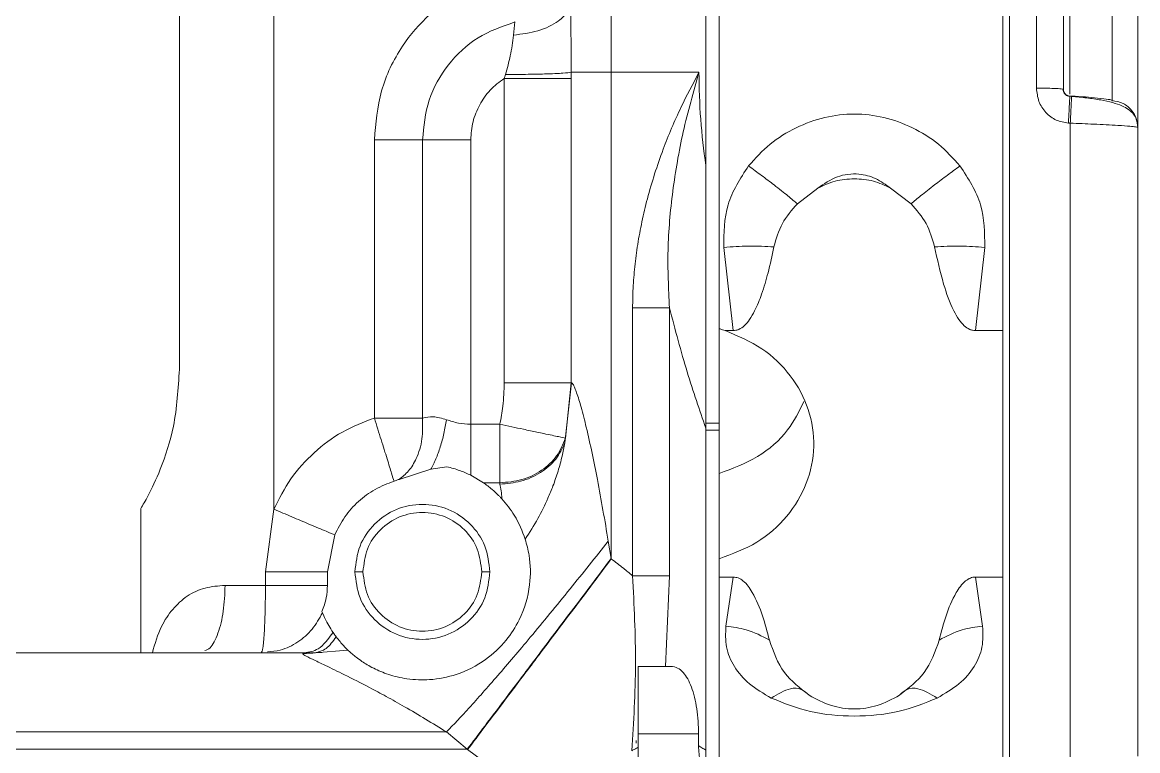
# Model space of a CAD drawing. Header units: millimetres. Extents: x 169 to 14583, y -399 to 10804.
# Drawn here: x 7134.6 to 7217.3, y 2635.7 to 2689.7 of the extents above; entities that cross this region are included whole.
import ezdxf

# ---------------------------------------------------------------- set-up
doc = ezdxf.new("R2010")
doc.units = ezdxf.units.MM
doc.header["$LTSCALE"] = 35

msp = doc.modelspace()

# ---------------------------------------------------------------- linework, layer by layer
at = {"color": 7, "linetype": 'Continuous', "lineweight": 18}
for p, q in [((7146.279, 2663.964), (7146.279, 2733.964)), ((7153.279, 2653.6), (7153.279, 2733.964)), ((7171.132, 2689.692), (7171.021, 2688.712)), ((7178.274, 2649.964), (7178.279, 2685.964)), ((7184.771, 2685.964), (7178.279, 2685.964)), ((7170.341, 2685.516), (7170.341, 2662.964)), ((7175.302, 2662.964), (7175.302, 2685.516)), ((7212.249, 2684.14), (7212.251, 2684.18)), ((7212.251, 2684.18), (7212.252, 2684.207)), ((7212.383, 2684.201), (7212.382, 2684.179)), ((7212.279, 2682.194), (7212.148, 2682.201)), ((7160.72, 2680.964), (7160.72, 2660.358)), ((7164.291, 2680.964), (7164.291, 2660.358)), ((7167.861, 2680.964), (7167.861, 2659.892)), ((7193.585, 2677.381), (7192.065, 2676.223)), ((7200.492, 2676.223), (7198.972, 2677.381)), ((7187.303, 2666.831), (7186.609, 2672.996)), ((7205.948, 2672.996), (7205.255, 2666.831)), ((7179.856, 2668.529), (7179.856, 2648.677)), ((7182.58, 2648.677), (7182.58, 2668.529)), ((7186.279, 2656.25), (7186.279, 2666.975)), ((7187.303, 2666.831), (7186.715, 2666.831)), ((7207.279, 2666.831), (7205.255, 2666.831)), ((7207.279, 2666.831), (7207.279, 2663.94)), ((7174.828, 2658.511), (7175.323, 2662.964)), ((7174.88, 2658.868), (7175.302, 2662.964)), ((7175.323, 2662.964), (7175.302, 2662.964)), ((7170.021, 2659.892), (7167.861, 2659.892)), ((7185.279, 2659.973), (7186.279, 2659.973)), ((7185.279, 2635.747), (7185.279, 2659.619)), ((7186.279, 2659.464), (7185.279, 2659.464)), ((7162.548, 2655.813), (7164.913, 2656.565)), ((7164.913, 2656.565), (7166.095, 2656.755)), ((7167.861, 2656.117), (7168.803, 2655.562)), ((7186.279, 2649.935), (7186.279, 2656.25)), ((7170.021, 2655.562), (7168.803, 2655.562)), ((7170.021, 2655.562), (7170.025, 2655.461)), ((7143.412, 2653.645), (7143.412, 2642.958)), ((7153.279, 2653.6), (7152.651, 2648.964)), ((7157.793, 2651.697), (7157.243, 2648.964)), ((7178.055, 2651.248), (7178.274, 2649.964)), ((7207.279, 2651.468), (7207.279, 2648.577)), ((7178.274, 2649.964), (7178.279, 2649.926)), ((7186.279, 2649.935), (7186.279, 2648.577)), ((7152.651, 2648.964), (7152.651, 2647.964)), ((7157.243, 2648.964), (7157.243, 2647.964)), ((7159.879, 2648.964), (7159.279, 2648.964)), ((7169.279, 2648.964), (7168.678, 2648.964)), ((7182.301, 2641.964), (7182.58, 2648.677)), ((7152.651, 2647.964), (7149.665, 2647.964)), ((7186.279, 2648.577), (7187.303, 2648.577)), ((7186.77, 2644.938), (7187.303, 2648.577)), ((7205.255, 2648.577), (7207.279, 2648.577)), ((7205.255, 2648.577), (7205.787, 2644.938)), ((7156.84, 2646.018), (7156.874, 2645.935)), ((7156.305, 2642.976), (7158.758, 2643.174)), ((7180.279, 2641.964), (7180.279, 2635.969)), ((7182.697, 2641.964), (7182.301, 2641.964)), ((7166.071, 2637.106), (7167.601, 2635.821)), ((7180.119, 2636.464), (7180.119, 2636.28)), ((7180.279, 2636.964), (7184.739, 2636.964)), ((7184.739, 2636.077), (7184.739, 2636.964)), ((7167.633, 2635.802), (7171.293, 2633.114))]:
    msp.add_line(p, q, dxfattribs=at)
at = {"color": 7, "linetype": 'Continuous', "lineweight": 18, "flags": 128}
msp.add_lwpolyline([(7212.252, 2684.207), (7212.326, 2684.204), (7212.383, 2684.201)], dxfattribs=at)
at = {"color": 7, "linetype": 'Continuous', "lineweight": 18}
for points, knots in [([(7186.279, 2725.555), (7186.279, 2723.936), (7186.279, 2720.698), (7186.279, 2715.006), (7186.279, 2708.822), (7186.279, 2702.182), (7186.279, 2695.258), (7186.279, 2688.165), (7186.279, 2681.028), (7186.279, 2673.898), (7186.279, 2669.283), (7186.279, 2666.976)], [0, 0, 0, 0, 0.111999, 0.223998, 0.335996, 0.447995, 0.559994, 0.669995, 0.779997, 0.889998, 1, 1, 1, 1]), ([(7207.279, 2725.555), (7207.279, 2723.739), (7207.279, 2720.098), (7207.279, 2713.591), (7207.279, 2706.514), (7207.279, 2698.921), (7207.279, 2690.987), (7207.279, 2682.866), (7207.279, 2674.715), (7207.279, 2669.454), (7207.279, 2666.831)], [0, 0, 0, 0, 0.124679, 0.250021, 0.375333, 0.500001, 0.624655, 0.749999, 0.875335, 1, 1, 1, 1]), ([(7207.779, 2725.555), (7207.779, 2723.901), (7207.779, 2720.594), (7207.779, 2714.767), (7207.779, 2708.43), (7207.779, 2701.627), (7207.779, 2694.493), (7207.779, 2687.15), (7207.779, 2679.727), (7207.779, 2672.352), (7207.779, 2665.156), (7207.779, 2658.263), (7207.779, 2651.795), (7207.779, 2645.863), (7207.779, 2640.573), (7207.779, 2636.016), (7207.779, 2632.275), (7207.779, 2629.398), (7207.779, 2627.502), (7207.779, 2626.564), (7207.779, 2626.637), (7207.779, 2626.661)], [0, 0, 0, 0, 0.05406, 0.10812, 0.162179, 0.216239, 0.270299, 0.324359, 0.378418, 0.432478, 0.486538, 0.540598, 0.594658, 0.648717, 0.702777, 0.756837, 0.810897, 0.864956, 0.919016, 0.973076, 1, 1, 1, 1]), ([(7185.279, 2679.066), (7185.279, 2680.919), (7185.279, 2684.626), (7185.279, 2690.297), (7185.279, 2695.41), (7185.279, 2699.855), (7185.279, 2703.661), (7185.279, 2705.86), (7185.279, 2706.959)], [0, 0, 0, 0, 0.1866204, 0.3732407, 0.5598611, 0.706574, 0.853287, 1, 1, 1, 1]), ([(7217.279, 2695.967), (7217.279, 2695.84), (7217.279, 2695.542), (7217.279, 2693.861), (7217.279, 2691.411), (7217.279, 2688.557), (7217.279, 2685.767), (7217.279, 2683.49), (7217.279, 2682.013), (7217.279, 2681.9), (7217.279, 2681.847)], [0, 0, 0, 0, 0.098553, 0.229961, 0.361377, 0.492796, 0.624209, 0.755632, 0.887006, 1, 1, 1, 1]), ([(7209.779, 2684.792), (7209.779, 2686.548), (7209.779, 2689.685), (7209.779, 2692.77), (7209.779, 2694.128)], [0, 0, 0, 0, 0.559965, 1, 1, 1, 1]), ([(7215.383, 2694.148), (7215.383, 2694.032), (7215.383, 2693.801), (7215.383, 2692.507), (7215.383, 2690.73), (7215.383, 2688.671), (7215.383, 2686.656), (7215.383, 2685.012), (7215.383, 2683.946), (7215.383, 2683.864), (7215.383, 2683.826)], [0, 0, 0, 0, 0.127236, 0.254472, 0.381708, 0.508944, 0.63618, 0.763416, 0.890652, 1, 1, 1, 1]), ([(7211.779, 2684.711), (7211.779, 2686.405), (7211.779, 2689.429), (7211.779, 2692.405), (7211.779, 2693.714)], [0, 0, 0, 0, 0.559965, 1, 1, 1, 1]), ([(7212.252, 2693.984), (7212.252, 2693.872), (7212.252, 2693.648), (7212.252, 2692.395), (7212.252, 2690.675), (7212.252, 2688.677), (7212.252, 2686.744), (7212.252, 2685.146), (7212.252, 2684.597), (7212.252, 2684.339)], [0, 0, 0, 0, 0.145227, 0.290454, 0.435681, 0.580908, 0.726134, 0.871361, 1, 1, 1, 1]), ([(7170.279, 2693.159), (7169.289, 2692.836), (7167.31, 2692.19), (7164.748, 2690.342), (7162.588, 2687.834), (7161.041, 2684.633), (7160.827, 2682.187), (7160.72, 2680.964)], [0, 0, 0, 0, 0.186734, 0.373514, 0.560235, 0.780131, 1, 1, 1, 1]), ([(7171.021, 2688.712), (7171.649, 2688.799), (7172.945, 2688.978), (7174.337, 2689.667), (7175.143, 2690.467), (7175.235, 2691.002), (7175.279, 2691.26)], [0, 0, 0, 0, 0.272058, 0.561968, 0.787942, 1, 1, 1, 1]), ([(7175.302, 2685.964), (7175.298, 2686.893), (7175.291, 2688.441), (7175.285, 2689.927), (7175.282, 2690.52)], [0, 0, 0, 0, 0.600516, 1, 1, 1, 1]), ([(7171.021, 2688.712), (7170.96, 2688.206), (7170.847, 2687.265), (7170.567, 2686.262), (7170.437, 2685.799)], [0, 0, 0, 0, 0.537679, 1, 1, 1, 1]), ([(7175.302, 2685.964), (7175.148, 2685.942), (7174.831, 2685.897), (7173.517, 2685.845), (7171.976, 2685.811), (7170.939, 2685.803), (7170.437, 2685.799)], [0, 0, 0, 0, 0.272692, 0.562854, 0.788585, 1, 1, 1, 1]), ([(7175.302, 2685.516), (7175.302, 2685.599), (7175.302, 2685.748), (7175.302, 2685.898), (7175.302, 2685.964)], [0, 0, 0, 0, 0.558974, 1, 1, 1, 1]), ([(7184.771, 2685.964), (7184.315, 2685.101), (7183.334, 2683.247), (7182.012, 2680.131), (7181.1, 2677.28), (7180.535, 2674.911), (7180.221, 2673.23), (7180.006, 2671.584), (7179.878, 2670.019), (7179.863, 2669.007), (7179.856, 2668.529)], [0, 0, 0, 0, 0.159828, 0.343812, 0.553973, 0.649573, 0.742875, 0.834125, 0.921701, 1, 1, 1, 1]), ([(7182.58, 2668.529), (7182.515, 2669.95), (7182.383, 2672.818), (7182.78, 2677.182), (7183.534, 2681.595), (7184.356, 2684.499), (7184.771, 2685.964)], [0, 0, 0, 0, 0.243039, 0.490902, 0.743362, 1, 1, 1, 1]), ([(7185.279, 2679.066), (7185.132, 2680.2), (7184.838, 2682.467), (7184.793, 2684.799), (7184.771, 2685.964)], [0, 0, 0, 0, 0.500466, 1, 1, 1, 1]), ([(7170.341, 2685.516), (7169.981, 2685.243), (7169.262, 2684.697), (7168.49, 2683.574), (7167.964, 2682.316), (7167.896, 2681.415), (7167.861, 2680.964)], [0, 0, 0, 0, 0.250106, 0.499663, 0.749371, 1, 1, 1, 1]), ([(7170.437, 2685.799), (7170.42, 2685.746), (7170.389, 2685.652), (7170.356, 2685.558), (7170.341, 2685.516)], [0, 0, 0, 0, 0.554672, 1, 1, 1, 1]), ([(7175.302, 2685.516), (7175.164, 2685.516), (7174.887, 2685.516), (7173.714, 2685.516), (7172.15, 2685.516), (7170.944, 2685.516), (7170.341, 2685.516)], [0, 0, 0, 0, 0.25, 0.5, 0.75, 1, 1, 1, 1]), ([(7212.148, 2682.201), (7211.839, 2682.254), (7211.214, 2682.359), (7210.436, 2682.956), (7209.889, 2683.796), (7209.816, 2684.458), (7209.779, 2684.792)], [0, 0, 0, 0, 0.241368, 0.48712, 0.740895, 1, 1, 1, 1]), ([(7211.779, 2684.711), (7211.744, 2684.723), (7211.672, 2684.746), (7211.136, 2684.773), (7210.462, 2684.789), (7210.001, 2684.791), (7209.779, 2684.792)], [0, 0, 0, 0, 0.267678, 0.559158, 0.787558, 1, 1, 1, 1]), ([(7212.251, 2684.186), (7212.185, 2684.197), (7212.052, 2684.219), (7211.885, 2684.344), (7211.766, 2684.518), (7211.75, 2684.657), (7211.743, 2684.727)], [0, 0, 0, 0, 0.24408, 0.492406, 0.745301, 1, 1, 1, 1]), ([(7212.252, 2684.207), (7212.181, 2684.22), (7212.039, 2684.246), (7211.886, 2684.383), (7211.795, 2684.544), (7211.784, 2684.656), (7211.779, 2684.711)], [0, 0, 0, 0, 0.280324, 0.56156, 0.78186, 1, 1, 1, 1]), ([(7212.148, 2682.201), (7212.158, 2682.392), (7212.179, 2682.79), (7212.208, 2683.356), (7212.233, 2683.833), (7212.248, 2684.11), (7212.249, 2684.137), (7212.249, 2684.14)], [0, 0, 0, 0, 0.215165, 0.448186, 0.689286, 0.967111, 1, 1, 1, 1]), ([(7212.38, 2684.142), (7212.377, 2684.078), (7212.37, 2683.946), (7212.347, 2683.501), (7212.315, 2682.896), (7212.291, 2682.421), (7212.279, 2682.194)], [0, 0, 0, 0, 0.224954, 0.466295, 0.744396, 1, 1, 1, 1]), ([(7212.382, 2684.179), (7212.383, 2684.185), (7212.383, 2684.19), (7212.381, 2684.145), (7212.38, 2684.142)], [0, 0, 0, 0, 0.937394, 1, 1, 1, 1]), ([(7217.264, 2682.12), (7217.239, 2682.253), (7217.182, 2682.548), (7216.875, 2683.049), (7216.297, 2683.436), (7215.42, 2683.734), (7214.542, 2683.926), (7213.499, 2684.08), (7212.761, 2684.145), (7212.382, 2684.179)], [0, 0, 0, 0, 0.075318, 0.167255, 0.397416, 0.533111, 0.679736, 0.835746, 1, 1, 1, 1]), ([(7215.383, 2683.876), (7215.327, 2683.903), (7215.213, 2683.958), (7214.411, 2684.055), (7213.422, 2684.14), (7212.73, 2684.18), (7212.383, 2684.201)], [0, 0, 0, 0, 0.279631, 0.559311, 0.779689, 1, 1, 1, 1]), ([(7215.383, 2683.876), (7215.665, 2683.826), (7216.228, 2683.726), (7216.846, 2683.192), (7217.213, 2682.549), (7217.257, 2682.104), (7217.279, 2681.882)], [0, 0, 0, 0, 0.2796438, 0.5592878, 0.7796441, 1, 1, 1, 1]), ([(7188.445, 2679.032), (7188.953, 2679.593), (7189.974, 2680.721), (7191.933, 2681.914), (7194.053, 2682.697), (7196.278, 2682.954), (7198.504, 2682.697), (7200.624, 2681.914), (7202.583, 2680.721), (7203.604, 2679.593), (7204.112, 2679.032)], [0, 0, 0, 0, 0.125692, 0.252555, 0.377685, 0.500001, 0.622291, 0.747452, 0.874303, 1, 1, 1, 1]), ([(7217.279, 2681.882), (7217.274, 2681.886), (7217.263, 2681.9), (7217.117, 2681.929), (7216.7, 2681.973), (7215.942, 2682.027), (7214.985, 2682.082), (7213.809, 2682.138), (7212.871, 2682.173), (7212.279, 2682.194)], [0, 0, 0, 0, 0.059205, 0.162426, 0.309545, 0.500395, 0.643337, 0.774408, 1, 1, 1, 1]), ([(7217.279, 2681.882), (7217.279, 2679.395), (7217.279, 2674.425), (7217.279, 2667.151), (7217.279, 2660.2), (7217.279, 2653.721), (7217.279, 2647.865), (7217.279, 2642.77), (7217.279, 2638.44), (7217.279, 2636.362), (7217.279, 2635.322)], [0, 0, 0, 0, 0.1250696, 0.2499984, 0.3749278, 0.4999991, 0.625065, 0.7499849, 0.8749119, 1, 1, 1, 1]), ([(7185.279, 2659.619), (7185.279, 2660.001), (7185.279, 2660.912), (7185.279, 2662.129), (7185.279, 2663.35), (7185.279, 2664.568), (7185.279, 2666.043), (7185.279, 2667.671), (7185.279, 2669.401), (7185.279, 2671.44), (7185.279, 2673.831), (7185.279, 2676.478), (7185.279, 2678.224), (7185.279, 2679.066)], [0, 0, 0, 0, 0.054681, 0.130613, 0.185432, 0.245634, 0.323841, 0.421226, 0.506037, 0.599019, 0.742389, 0.875877, 1, 1, 1, 1]), ([(7186.609, 2672.996), (7186.618, 2674.074), (7186.636, 2676.253), (7187.838, 2678.099), (7188.445, 2679.032)], [0, 0, 0, 0, 0.494619, 1, 1, 1, 1]), ([(7192.065, 2676.223), (7191.849, 2676.407), (7191.409, 2676.783), (7190.439, 2677.544), (7189.423, 2678.315), (7188.767, 2678.796), (7188.445, 2679.032)], [0, 0, 0, 0, 0.27519, 0.561174, 0.784806, 1, 1, 1, 1]), ([(7193.585, 2677.381), (7194.045, 2677.705), (7194.942, 2678.336), (7196.526, 2678.52), (7197.915, 2678.153), (7198.614, 2677.642), (7198.972, 2677.381)], [0, 0, 0, 0, 0.285692, 0.55727, 0.773461, 1, 1, 1, 1]), ([(7200.492, 2676.223), (7200.714, 2676.412), (7201.161, 2676.794), (7202.143, 2677.563), (7203.153, 2678.329), (7203.798, 2678.801), (7204.112, 2679.032)], [0, 0, 0, 0, 0.281372, 0.568777, 0.789944, 1, 1, 1, 1]), ([(7204.112, 2679.032), (7204.72, 2678.099), (7205.922, 2676.253), (7205.939, 2674.074), (7205.948, 2672.996)], [0, 0, 0, 0, 0.50541, 1, 1, 1, 1]), ([(7198.972, 2677.381), (7198.556, 2677.578), (7197.714, 2677.976), (7196.277, 2678.117), (7194.841, 2677.976), (7194.001, 2677.578), (7193.585, 2677.381)], [0, 0, 0, 0, 0.247645, 0.500343, 0.752673, 1, 1, 1, 1]), ([(7192.065, 2676.223), (7191.656, 2675.754), (7190.822, 2674.8), (7190.494, 2673.626), (7190.328, 2673.029)], [0, 0, 0, 0, 0.491238, 1, 1, 1, 1]), ([(7202.23, 2673.029), (7202.063, 2673.627), (7201.734, 2674.801), (7200.901, 2675.755), (7200.492, 2676.223)], [0, 0, 0, 0, 0.509325, 1, 1, 1, 1]), ([(7190.328, 2673.029), (7189.724, 2673.067), (7188.646, 2673.136), (7187.231, 2673.039), (7186.609, 2672.996)], [0, 0, 0, 0, 0.56, 1, 1, 1, 1]), ([(7190.328, 2673.029), (7190.191, 2672.385), (7189.939, 2671.206), (7189.47, 2669.622), (7189.009, 2668.466), (7188.567, 2667.688), (7188.181, 2667.211), (7187.818, 2666.948), (7187.52, 2666.844), (7187.374, 2666.835), (7187.303, 2666.831)], [0, 0, 0, 0, 0.278414, 0.510046, 0.696255, 0.798746, 0.880316, 0.944775, 0.97292, 1, 1, 1, 1]), ([(7202.23, 2673.029), (7202.84, 2673.068), (7203.92, 2673.136), (7205.334, 2673.038), (7205.948, 2672.996)], [0, 0, 0, 0, 0.565581, 1, 1, 1, 1]), ([(7205.255, 2666.831), (7205.183, 2666.835), (7205.037, 2666.844), (7204.74, 2666.948), (7204.376, 2667.211), (7203.99, 2667.687), (7203.419, 2668.698), (7202.783, 2670.499), (7202.432, 2672.106), (7202.23, 2673.029)], [0, 0, 0, 0, 0.027085, 0.055233, 0.1197, 0.201276, 0.303774, 0.599938, 1, 1, 1, 1]), ([(7182.58, 2668.529), (7182.439, 2668.529), (7182.158, 2668.529), (7181.492, 2668.529), (7180.71, 2668.529), (7180.14, 2668.529), (7179.856, 2668.529)], [0, 0, 0, 0, 0.25, 0.5, 0.75, 1, 1, 1, 1]), ([(7185.279, 2659.619), (7184.812, 2660.958), (7183.877, 2663.645), (7183.013, 2666.898), (7182.58, 2668.529)], [0, 0, 0, 0, 0.498658, 1, 1, 1, 1]), ([(7186.279, 2666.976), (7186.361, 2666.95), (7186.507, 2666.904), (7186.651, 2666.853), (7186.715, 2666.831)], [0, 0, 0, 0, 0.5598848, 1, 1, 1, 1]), ([(7186.715, 2666.831), (7187.656, 2666.434), (7189.537, 2665.642), (7191.671, 2663.549), (7193.024, 2661.025), (7193.438, 2658.24), (7192.88, 2655.475), (7191.399, 2653.009), (7189.158, 2651.007), (7187.239, 2650.293), (7186.279, 2649.935)], [0, 0, 0, 0, 0.125044, 0.250004, 0.375004, 0.500003, 0.625003, 0.750002, 0.875004, 1, 1, 1, 1]), ([(7143.412, 2653.645), (7143.578, 2653.925), (7143.946, 2654.544), (7144.978, 2656.691), (7146.024, 2659.906), (7146.189, 2662.533), (7146.279, 2663.964)], [0, 0, 0, 0, 0.177638, 0.392714, 0.66933, 1, 1, 1, 1]), ([(7207.279, 2663.94), (7207.279, 2661.504), (7207.279, 2657.152), (7207.279, 2653.205), (7207.279, 2651.468)], [0, 0, 0, 0, 0.559922, 1, 1, 1, 1]), ([(7170.341, 2662.964), (7170.324, 2662.386), (7170.294, 2661.353), (7170.105, 2660.338), (7170.021, 2659.892)], [0, 0, 0, 0, 0.559942, 1, 1, 1, 1]), ([(7175.302, 2662.964), (7175.17, 2662.964), (7174.897, 2662.964), (7173.717, 2662.964), (7172.127, 2662.964), (7170.923, 2662.964), (7170.341, 2662.964)], [0, 0, 0, 0, 0.241919, 0.500361, 0.758604, 1, 1, 1, 1]), ([(7178.055, 2651.248), (7177.795, 2652.768), (7177.31, 2655.596), (7176.616, 2658.917), (7176.078, 2661.054), (7175.785, 2662.033), (7175.583, 2662.564), (7175.47, 2662.806), (7175.379, 2662.942), (7175.341, 2662.957), (7175.323, 2662.964)], [0, 0, 0, 0, 0.3622144, 0.6738735, 0.7977002, 0.8915117, 0.9266372, 0.9550381, 0.9787197, 1, 1, 1, 1]), ([(7192.549, 2661.581), (7192.191, 2660.858), (7191.406, 2659.274), (7189.196, 2657.351), (7187.251, 2656.617), (7186.279, 2656.25)], [0, 0, 0, 0, 0.295322, 0.647661, 1, 1, 1, 1]), ([(7160.72, 2660.358), (7159.912, 2660.046), (7158.296, 2659.422), (7156.213, 2657.845), (7154.443, 2655.923), (7153.667, 2654.374), (7153.279, 2653.6)], [0, 0, 0, 0, 0.249929, 0.5, 0.750071, 1, 1, 1, 1]), ([(7164.29, 2660.358), (7164.301, 2659.831), (7164.324, 2658.755), (7163.906, 2657.409), (7163.296, 2656.397), (7162.793, 2656.005), (7162.548, 2655.813)], [0, 0, 0, 0, 0.2747668, 0.5612827, 0.785233, 1, 1, 1, 1]), ([(7166.07, 2660.235), (7165.727, 2660.337), (7165.078, 2660.529), (7164.543, 2660.413), (7164.29, 2660.358)], [0, 0, 0, 0, 0.528465, 1, 1, 1, 1]), ([(7166.07, 2660.235), (7166.01, 2659.894), (7165.89, 2659.205), (7165.616, 2658.214), (7165.289, 2657.301), (7165.037, 2656.808), (7164.913, 2656.565)], [0, 0, 0, 0, 0.246893, 0.499544, 0.75243, 1, 1, 1, 1]), ([(7167.861, 2659.892), (7167.554, 2659.911), (7166.928, 2659.95), (7166.359, 2660.139), (7166.07, 2660.235)], [0, 0, 0, 0, 0.491084, 1, 1, 1, 1]), ([(7167.861, 2659.892), (7167.861, 2659.535), (7167.861, 2658.822), (7167.861, 2657.803), (7167.861, 2656.868), (7167.861, 2656.367), (7167.861, 2656.117)], [0, 0, 0, 0, 0.25, 0.5, 0.75, 1, 1, 1, 1]), ([(7170.021, 2659.892), (7170.022, 2659.428), (7170.023, 2658.555), (7170.021, 2657.337), (7170.02, 2656.296), (7170.021, 2655.803), (7170.021, 2655.562)], [0, 0, 0, 0, 0.2652441, 0.4999928, 0.7548178, 1, 1, 1, 1]), ([(7174.88, 2658.868), (7174.748, 2658.895), (7174.485, 2658.95), (7173.577, 2659.145), (7172.645, 2659.334), (7171.59, 2659.564), (7170.614, 2659.768), (7170.021, 2659.892)], [0, 0, 0, 0, 0.249763, 0.4995258, 0.588877, 0.7502372, 1, 1, 1, 1]), ([(7174.828, 2658.511), (7174.838, 2658.578), (7174.855, 2658.698), (7174.872, 2658.816), (7174.88, 2658.868)], [0, 0, 0, 0, 0.5650972, 1, 1, 1, 1]), ([(7170.025, 2655.461), (7170.546, 2655.505), (7171.617, 2655.596), (7173.071, 2656.264), (7174.241, 2657.255), (7174.636, 2658.099), (7174.828, 2658.511)], [0, 0, 0, 0, 0.24205, 0.498158, 0.755262, 1, 1, 1, 1]), ([(7171.901, 2651.392), (7172.224, 2651.891), (7172.851, 2652.861), (7173.499, 2654.203), (7173.986, 2655.382), (7174.342, 2656.418), (7174.638, 2657.49), (7174.767, 2658.184), (7174.828, 2658.511)], [0, 0, 0, 0, 0.229737, 0.446357, 0.572932, 0.720284, 0.868238, 1, 1, 1, 1]), ([(7167.861, 2656.117), (7167.599, 2656.24), (7167.044, 2656.5), (7166.423, 2656.667), (7166.095, 2656.755)], [0, 0, 0, 0, 0.472885, 1, 1, 1, 1]), ([(7162.548, 2655.813), (7162.48, 2655.786), (7162.359, 2655.739), (7162.235, 2655.699), (7162.18, 2655.682)], [0, 0, 0, 0, 0.559975, 1, 1, 1, 1]), ([(7168.803, 2655.562), (7169.014, 2655.409), (7169.381, 2655.145), (7169.816, 2654.74), (7170.056, 2654.497), (7170.134, 2654.414), (7170.163, 2654.384)], [0, 0, 0, 0, 0.477127, 0.828694, 0.936914, 1, 1, 1, 1]), ([(7170.163, 2654.384), (7170.151, 2654.586), (7170.128, 2655.008), (7170.061, 2655.306), (7170.025, 2655.461)], [0, 0, 0, 0, 0.480301, 1, 1, 1, 1]), ([(7169.279, 2648.964), (7169.203, 2649.618), (7169.053, 2650.927), (7167.897, 2652.591), (7166.244, 2653.703), (7164.279, 2654.094), (7162.313, 2653.703), (7160.66, 2652.591), (7159.504, 2650.927), (7159.354, 2649.618), (7159.279, 2648.964)], [0, 0, 0, 0, 0.125, 0.25, 0.375, 0.5, 0.625, 0.75, 0.875, 1, 1, 1, 1]), ([(7170.163, 2654.384), (7170.495, 2653.979), (7171.301, 2652.997), (7171.679, 2651.986), (7171.901, 2651.392)], [0, 0, 0, 0, 0.411865, 1, 1, 1, 1]), ([(7157.793, 2651.697), (7157.617, 2651.772), (7157.254, 2651.925), (7156.034, 2652.439), (7154.646, 2653.024), (7153.725, 2653.412), (7153.279, 2653.6)], [0, 0, 0, 0, 0.272726, 0.561923, 0.787427, 1, 1, 1, 1]), ([(7168.678, 2648.964), (7168.612, 2649.54), (7168.479, 2650.692), (7167.462, 2652.156), (7166.008, 2653.133), (7164.279, 2653.479), (7162.55, 2653.133), (7161.094, 2652.156), (7160.078, 2650.691), (7159.945, 2649.539), (7159.879, 2648.964)], [0, 0, 0, 0, 0.125126, 0.250014, 0.375014, 0.500008, 0.625008, 0.750001, 0.874962, 1, 1, 1, 1]), ([(7158.758, 2643.174), (7158.835, 2643.1), (7158.975, 2642.965), (7159.623, 2642.431), (7160.448, 2641.921), (7161.184, 2641.578), (7161.782, 2641.354), (7162.445, 2641.166), (7163.483, 2640.969), (7165.008, 2640.925), (7166.977, 2641.326), (7168.9, 2642.303), (7170.454, 2643.753), (7171.66, 2645.611), (7172.326, 2647.804), (7172.288, 2649.972), (7172.009, 2650.996), (7171.901, 2651.392)], [0, 0, 0, 0, 0.093015, 0.169262, 0.222096, 0.246157, 0.270074, 0.294697, 0.322218, 0.388787, 0.476879, 0.585952, 0.675852, 0.750161, 0.858517, 0.945371, 1, 1, 1, 1]), ([(7166.071, 2637.106), (7166.601, 2637.66), (7167.668, 2638.775), (7169.814, 2641.206), (7172.342, 2644.181), (7175.151, 2647.59), (7177.11, 2650.057), (7178.055, 2651.248)], [0, 0, 0, 0, 0.192698, 0.387447, 0.579682, 0.797167, 1, 1, 1, 1]), ([(7167.601, 2635.821), (7168.014, 2636.367), (7168.855, 2637.478), (7170.63, 2639.826), (7172.838, 2642.752), (7175.433, 2646.194), (7177.339, 2648.724), (7178.273, 2649.965)], [0, 0, 0, 0, 0.1827455, 0.3716369, 0.562905, 0.785711, 1, 1, 1, 1]), ([(7167.633, 2635.802), (7168.043, 2636.346), (7168.877, 2637.453), (7170.639, 2639.791), (7172.839, 2642.71), (7175.433, 2646.15), (7177.342, 2648.683), (7178.279, 2649.926)], [0, 0, 0, 0, 0.181975, 0.370406, 0.56159, 0.784804, 1, 1, 1, 1]), ([(7178.279, 2649.926), (7178.578, 2649.697), (7179.11, 2649.29), (7179.628, 2648.864), (7179.856, 2648.677)], [0, 0, 0, 0, 0.56121, 1, 1, 1, 1]), ([(7152.651, 2648.964), (7153.184, 2648.964), (7154.275, 2648.964), (7155.698, 2648.964), (7156.783, 2648.964), (7157.092, 2648.964), (7157.243, 2648.964)], [0, 0, 0, 0, 0.245036, 0.502585, 0.758734, 1, 1, 1, 1]), ([(7159.279, 2648.964), (7159.354, 2648.309), (7159.504, 2647), (7160.66, 2645.336), (7162.313, 2644.224), (7164.279, 2643.833), (7166.244, 2644.224), (7167.897, 2645.336), (7169.053, 2647), (7169.203, 2648.309), (7169.279, 2648.964)], [0, 0, 0, 0, 0.1249999, 0.2499998, 0.3749999, 0.5, 0.6250001, 0.7500002, 0.8750001, 1, 1, 1, 1]), ([(7159.879, 2648.964), (7159.945, 2648.387), (7160.078, 2647.236), (7161.095, 2645.771), (7162.55, 2644.794), (7164.279, 2644.448), (7166.008, 2644.795), (7167.463, 2645.771), (7168.479, 2647.236), (7168.612, 2648.388), (7168.678, 2648.964)], [0, 0, 0, 0, 0.125126, 0.250014, 0.375014, 0.500008, 0.625008, 0.750001, 0.874962, 1, 1, 1, 1]), ([(7179.856, 2648.677), (7179.967, 2646.489), (7180.191, 2642.09), (7179.929, 2637.849), (7179.796, 2635.718)], [0, 0, 0, 0, 0.497351, 1, 1, 1, 1]), ([(7182.58, 2648.677), (7182.443, 2648.677), (7182.162, 2648.677), (7181.493, 2648.677), (7180.704, 2648.677), (7180.135, 2648.677), (7179.856, 2648.677)], [0, 0, 0, 0, 0.2448638, 0.4999996, 0.7551357, 1, 1, 1, 1]), ([(7149.665, 2647.964), (7149.154, 2647.925), (7148.117, 2647.847), (7146.794, 2647.202), (7145.732, 2646.212), (7144.805, 2644.821), (7144.465, 2643.64), (7144.271, 2642.964)], [0, 0, 0, 0, 0.175619, 0.356588, 0.544898, 0.739485, 1, 1, 1, 1]), ([(7149.665, 2647.964), (7149.638, 2647.307), (7149.583, 2645.995), (7149.164, 2644.358), (7148.661, 2643.321), (7148.295, 2643.182), (7148.164, 2643.132)], [0, 0, 0, 0, 0.281182, 0.562363, 0.843545, 1, 1, 1, 1]), ([(7157.243, 2647.964), (7157.095, 2647.964), (7156.785, 2647.964), (7155.75, 2647.966), (7154.349, 2647.953), (7153.262, 2647.96), (7152.651, 2647.964)], [0, 0, 0, 0, 0.238119, 0.500043, 0.719053, 1, 1, 1, 1]), ([(7156.84, 2646.018), (7156.965, 2646.356), (7157.196, 2646.985), (7157.228, 2647.654), (7157.243, 2647.964)], [0, 0, 0, 0, 0.537217, 1, 1, 1, 1]), ([(7186.279, 2648.577), (7186.279, 2646.372), (7186.279, 2641.963), (7186.279, 2636.522), (7186.279, 2632.103), (7186.279, 2628.915), (7186.279, 2626.902), (7186.279, 2626.667), (7186.279, 2626.55)], [0, 0, 0, 0, 0.16718, 0.334359, 0.501539, 0.668718, 0.835898, 1, 1, 1, 1]), ([(7187.303, 2648.577), (7187.431, 2648.563), (7187.7, 2648.533), (7188.254, 2648.176), (7189.27, 2646.683), (7189.674, 2645.123), (7189.988, 2643.909)], [0, 0, 0, 0, 0.0620245, 0.1307453, 0.3231545, 1, 1, 1, 1]), ([(7202.569, 2643.909), (7202.882, 2645.115), (7203.284, 2646.666), (7204.306, 2648.166), (7204.806, 2648.486), (7205.065, 2648.566), (7205.192, 2648.574), (7205.255, 2648.577)], [0, 0, 0, 0, 0.673874, 0.867464, 0.938073, 0.969542, 1, 1, 1, 1]), ([(7207.279, 2648.577), (7207.279, 2647.081), (7207.279, 2644.094), (7207.279, 2640.119), (7207.279, 2636.567), (7207.279, 2633.506), (7207.279, 2630.964), (7207.279, 2628.967), (7207.279, 2627.549), (7207.279, 2626.683), (7207.279, 2626.598), (7207.279, 2626.557)], [0, 0, 0, 0, 0.112115, 0.2239204, 0.3357165, 0.4478032, 0.5598971, 0.6717052, 0.7835128, 0.8956055, 1, 1, 1, 1]), ([(7152.807, 2643.032), (7153.125, 2643.063), (7153.918, 2643.138), (7155.075, 2643.725), (7156.184, 2644.664), (7156.644, 2645.512), (7156.874, 2645.935)], [0, 0, 0, 0, 0.181977, 0.454651, 0.727326, 1, 1, 1, 1]), ([(7156.874, 2645.935), (7156.933, 2645.788), (7157.072, 2645.444), (7157.445, 2644.826), (7157.659, 2644.472)], [0, 0, 0, 0, 0.426867, 1, 1, 1, 1]), ([(7190.13, 2639.619), (7189.563, 2639.949), (7188.445, 2640.598), (7187.335, 2641.91), (7186.697, 2643.373), (7186.746, 2644.419), (7186.77, 2644.938)], [0, 0, 0, 0, 0.26016, 0.513019, 0.758222, 1, 1, 1, 1]), ([(7189.988, 2643.909), (7189.434, 2644.205), (7188.455, 2644.726), (7187.28, 2644.874), (7186.77, 2644.938)], [0, 0, 0, 0, 0.566427, 1, 1, 1, 1]), ([(7205.787, 2644.938), (7205.81, 2644.416), (7205.856, 2643.371), (7205.223, 2641.91), (7204.111, 2640.601), (7202.995, 2639.95), (7202.427, 2639.619)], [0, 0, 0, 0, 0.242782, 0.487014, 0.738891, 1, 1, 1, 1]), ([(7202.569, 2643.909), (7203.117, 2644.202), (7204.095, 2644.724), (7205.27, 2644.872), (7205.787, 2644.938)], [0, 0, 0, 0, 0.56, 1, 1, 1, 1]), ([(7157.659, 2644.472), (7157.309, 2643.994), (7156.683, 2643.141), (7155.888, 2643.018), (7155.538, 2642.964)], [0, 0, 0, 0, 0.56, 1, 1, 1, 1]), ([(7156.305, 2642.976), (7156.598, 2643.039), (7157.184, 2643.165), (7157.654, 2643.822), (7157.889, 2644.15)], [0, 0, 0, 0, 0.5, 1, 1, 1, 1]), ([(7157.889, 2644.15), (7157.845, 2644.209), (7157.768, 2644.313), (7157.692, 2644.424), (7157.659, 2644.472)], [0, 0, 0, 0, 0.564479, 1, 1, 1, 1]), ([(7158.758, 2643.174), (7158.668, 2643.256), (7158.49, 2643.417), (7158.087, 2643.908), (7157.889, 2644.15)], [0, 0, 0, 0, 0.506533, 1, 1, 1, 1]), ([(7189.988, 2643.909), (7190.283, 2643.062), (7190.842, 2641.454), (7192.259, 2640.349), (7192.93, 2639.826)], [0, 0, 0, 0, 0.526816, 1, 1, 1, 1]), ([(7199.628, 2639.826), (7200.298, 2640.349), (7201.716, 2641.454), (7202.275, 2643.062), (7202.569, 2643.909)], [0, 0, 0, 0, 0.473213, 1, 1, 1, 1]), ([(7112.433, 2642.964), (7114.635, 2642.964), (7119.03, 2642.964), (7125.717, 2642.964), (7132.301, 2642.964), (7138.408, 2642.964), (7143.951, 2642.964), (7148.684, 2642.964), (7151.689, 2642.964), (7153.263, 2642.964), (7153.747, 2642.964), (7154.224, 2642.964), (7154.695, 2642.964), (7155.161, 2642.964), (7155.465, 2642.964), (7155.617, 2642.964)], [0, 0, 0, 0, 0.140217, 0.279873, 0.419679, 0.560034, 0.682982, 0.806446, 0.914649, 0.928834, 0.94303, 0.957242, 0.971471, 0.985721, 1, 1, 1, 1]), ([(7143.412, 2642.964), (7143.095, 2642.964), (7142.472, 2642.964), (7141.292, 2642.964), (7140.033, 2642.964), (7138.663, 2642.964), (7137.366, 2642.964), (7136.441, 2642.964), (7136.012, 2642.964)], [0, 0, 0, 0, 0.180655, 0.355794, 0.557711, 0.711731, 0.866412, 1, 1, 1, 1]), ([(7147.451, 2642.964), (7147.248, 2642.964), (7146.933, 2642.964), (7146.451, 2642.964), (7146.279, 2642.964)], [0, 0, 0, 0, 0.641288, 1, 1, 1, 1]), ([(7155.617, 2642.964), (7155.526, 2642.958), (7155.351, 2642.947), (7155.502, 2642.809), (7156.059, 2642.524), (7157.075, 2642.043), (7158.549, 2641.33), (7160.124, 2640.528), (7161.633, 2639.718), (7163.559, 2638.647), (7165.038, 2637.74), (7166.071, 2637.106)], [0, 0, 0, 0, 0.112511, 0.215137, 0.312719, 0.411741, 0.518588, 0.641328, 0.718199, 0.803168, 1, 1, 1, 1]), ([(7156.824, 2643.001), (7156.52, 2642.979), (7156.021, 2642.942), (7155.611, 2642.917), (7155.45, 2642.907)], [0, 0, 0, 0, 0.607996, 1, 1, 1, 1]), ([(7155.538, 2642.964), (7155.678, 2642.964), (7155.929, 2642.965), (7156.19, 2642.973), (7156.305, 2642.976)], [0, 0, 0, 0, 0.558862, 1, 1, 1, 1]), ([(7155.617, 2642.964), (7155.746, 2642.964), (7155.975, 2642.965), (7156.204, 2642.973), (7156.305, 2642.976)], [0, 0, 0, 0, 0.559998, 1, 1, 1, 1]), ([(7182.301, 2641.964), (7182.19, 2641.964), (7181.969, 2641.964), (7181.485, 2641.964), (7180.922, 2641.964), (7180.493, 2641.964), (7180.279, 2641.964)], [0, 0, 0, 0, 0.253601, 0.502984, 0.750917, 1, 1, 1, 1]), ([(7184.739, 2636.964), (7184.733, 2637.279), (7184.72, 2637.913), (7184.583, 2639.148), (7184.258, 2640.518), (7183.717, 2641.447), (7183.186, 2641.893), (7182.865, 2641.939), (7182.697, 2641.964)], [0, 0, 0, 0, 0.115718, 0.233015, 0.473231, 0.711088, 0.849189, 1, 1, 1, 1]), ([(7192.93, 2639.826), (7192.747, 2639.996), (7192.378, 2640.338), (7191.426, 2640.397), (7190.616, 2639.911), (7190.13, 2639.619)], [0, 0, 0, 0, 0.28197, 0.569312, 1, 1, 1, 1]), ([(7202.427, 2639.619), (7201.486, 2639.239), (7199.613, 2638.482), (7196.279, 2638.184), (7192.944, 2638.482), (7191.072, 2639.239), (7190.13, 2639.619)], [0, 0, 0, 0, 0.251473, 0.5000004, 0.7485324, 1, 1, 1, 1]), ([(7192.93, 2639.826), (7193.465, 2639.539), (7194.495, 2638.985), (7196.279, 2638.732), (7198.062, 2638.985), (7199.093, 2639.539), (7199.628, 2639.826)], [0, 0, 0, 0, 0.259535, 0.500001, 0.740472, 1, 1, 1, 1]), ([(7199.628, 2639.826), (7199.806, 2639.993), (7200.17, 2640.332), (7201.117, 2640.403), (7201.934, 2639.915), (7202.427, 2639.619)], [0, 0, 0, 0, 0.276445, 0.56255, 1, 1, 1, 1]), ([(7167.601, 2635.821), (7167.607, 2635.818), (7167.618, 2635.812), (7167.628, 2635.805), (7167.633, 2635.802)], [0, 0, 0, 0, 0.559979, 1, 1, 1, 1]), ([(7180.279, 2635.969), (7180.191, 2635.921), (7180.036, 2635.837), (7179.869, 2635.754), (7179.796, 2635.718)], [0, 0, 0, 0, 0.562577, 1, 1, 1, 1]), ([(7180.279, 2633.463), (7180.279, 2633.844), (7180.279, 2634.574), (7180.279, 2635.518), (7180.279, 2635.969)], [0, 0, 0, 0, 0.521748, 1, 1, 1, 1]), ([(7185.279, 2635.747), (7185.181, 2635.812), (7185.006, 2635.928), (7184.821, 2636.031), (7184.739, 2636.077)], [0, 0, 0, 0, 0.55992, 1, 1, 1, 1]), ([(7185.279, 2633.809), (7185.121, 2634.175), (7184.81, 2634.9), (7184.763, 2635.687), (7184.739, 2636.077)], [0, 0, 0, 0, 0.504889, 1, 1, 1, 1]), ([(7185.279, 2633.809), (7185.279, 2633.941), (7185.279, 2634.183), (7185.279, 2634.654), (7185.279, 2635.18), (7185.279, 2635.561), (7185.279, 2635.747)], [0, 0, 0, 0, 0.306299, 0.563485, 0.78706, 1, 1, 1, 1])]:
    msp.add_open_spline(points, degree=3, knots=knots, dxfattribs=at)
for points in [[(7178.279, 2685.964), (7178.279, 2687.902), (7178.279, 2691.78), (7178.279, 2697.364), (7178.279, 2702.578), (7178.279, 2705.499), (7178.279, 2706.959)], [(7171.132, 2689.692), (7170.187, 2689.36), (7168.297, 2688.697), (7166.088, 2686.6), (7164.579, 2683.954), (7164.387, 2681.96), (7164.291, 2680.964)], [(7178.279, 2685.964), (7177.917, 2685.964), (7177.193, 2685.964), (7176.254, 2685.964), (7175.55, 2685.964), (7175.385, 2685.964), (7175.302, 2685.964)], [(7212.279, 2682.194), (7212.279, 2679.433), (7212.279, 2673.909), (7212.279, 2665.815), (7212.279, 2658.086), (7212.279, 2650.893), (7212.279, 2644.386), (7212.279, 2638.734), (7212.279, 2633.959), (7212.279, 2631.686), (7212.279, 2630.55)], [(7160.72, 2680.964), (7161.051, 2680.964), (7161.714, 2680.964), (7162.667, 2680.964), (7163.554, 2680.964), (7164.045, 2680.964), (7164.291, 2680.964)], [(7164.291, 2680.964), (7164.536, 2680.964), (7165.027, 2680.964), (7165.914, 2680.964), (7166.867, 2680.964), (7167.53, 2680.964), (7167.861, 2680.964)], [(7160.72, 2660.358), (7160.89, 2659.813), (7161.231, 2658.723), (7161.679, 2657.287), (7162.028, 2656.168), (7162.13, 2655.844), (7162.18, 2655.682)], [(7164.29, 2660.358), (7164.045, 2660.358), (7163.554, 2660.358), (7162.667, 2660.358), (7161.714, 2660.358), (7161.051, 2660.358), (7160.72, 2660.358)], [(7170.021, 2655.562), (7170.577, 2655.608), (7171.688, 2655.701), (7173.162, 2656.43), (7174.329, 2657.498), (7174.696, 2658.411), (7174.88, 2658.868)], [(7162.18, 2655.682), (7161.703, 2655.499), (7160.748, 2655.134), (7159.514, 2654.21), (7158.475, 2653.07), (7158.02, 2652.155), (7157.793, 2651.697)], [(7152.651, 2647.964), (7152.647, 2647.308), (7152.637, 2645.998), (7152.565, 2644.345), (7152.461, 2643.189), (7152.379, 2643.039), (7152.338, 2642.964)], [(7095.594, 2637.106), (7097.558, 2637.106), (7101.485, 2637.106), (7107.677, 2637.106), (7114.002, 2637.106), (7120.414, 2637.106), (7126.835, 2637.106), (7133.193, 2637.106), (7139.417, 2637.106), (7145.436, 2637.106), (7151.184, 2637.106), (7156.585, 2637.106), (7161.623, 2637.106), (7164.588, 2637.106), (7166.071, 2637.106)], [(7093.724, 2635.821), (7095.768, 2635.821), (7099.856, 2635.821), (7106.333, 2635.821), (7112.965, 2635.821), (7119.703, 2635.821), (7126.458, 2635.821), (7133.152, 2635.821), (7139.703, 2635.821), (7146.034, 2635.821), (7152.07, 2635.821), (7157.727, 2635.821), (7162.988, 2635.821), (7166.063, 2635.821), (7167.601, 2635.821)]]:
    msp.add_open_spline(points, degree=3, dxfattribs=at)

doc.saveas('drawing.dxf')
